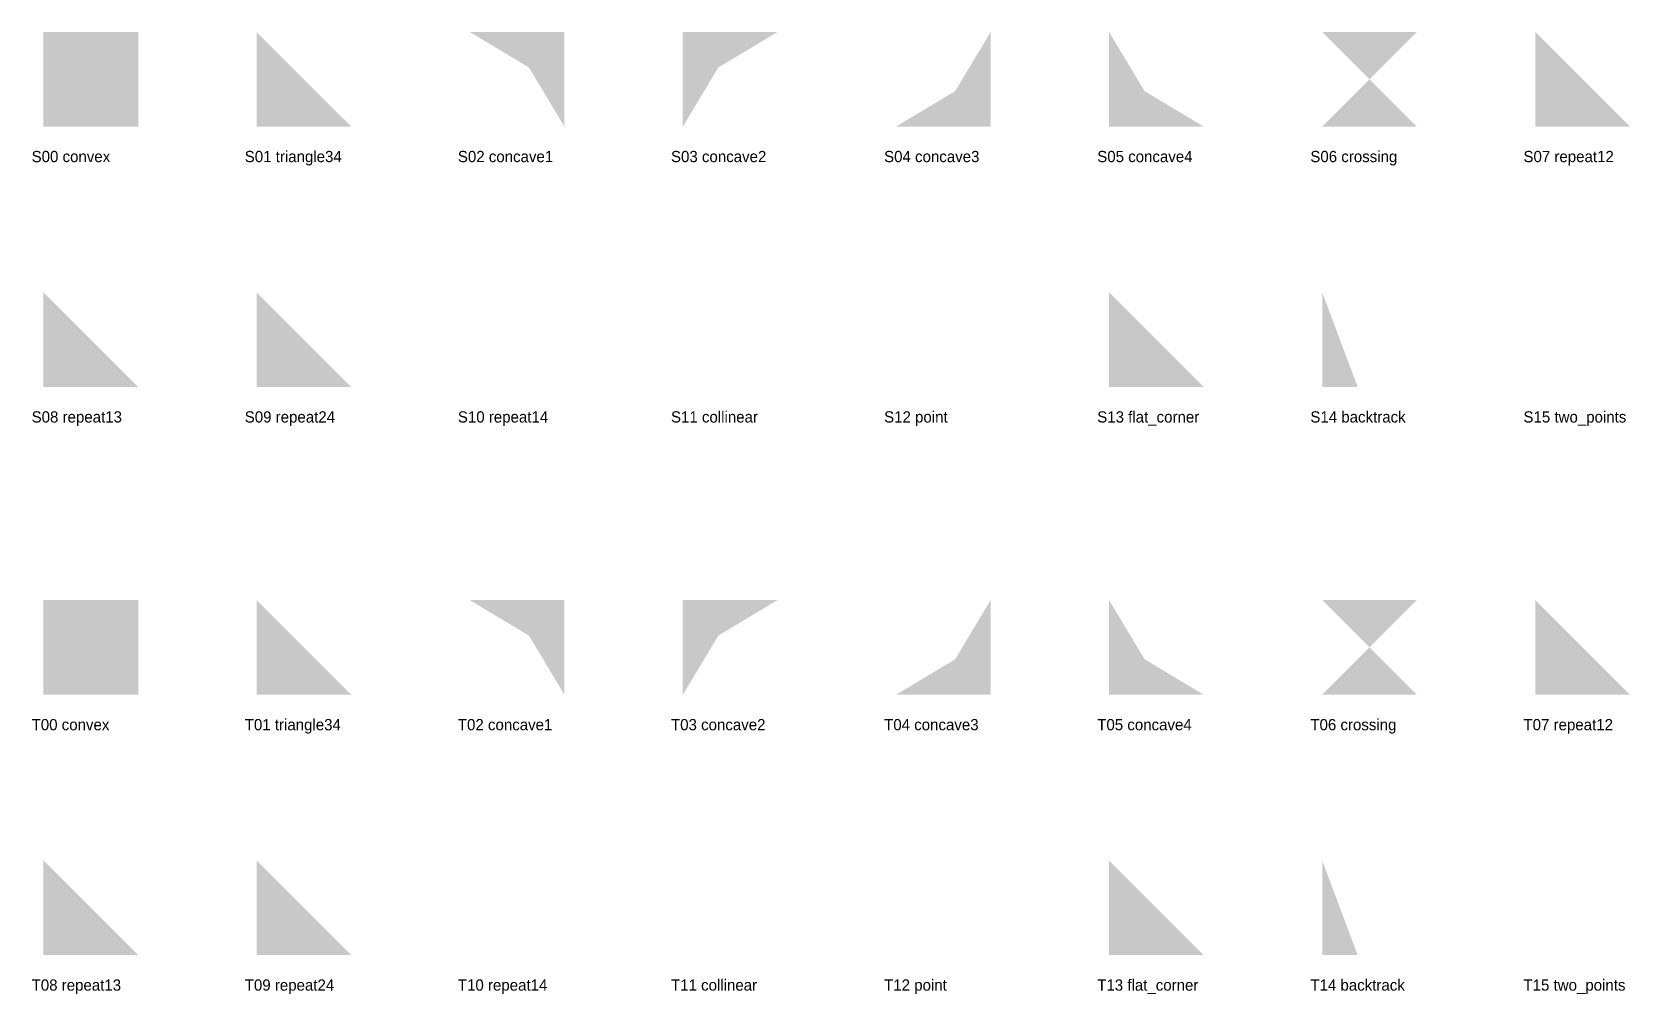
# Model space of a CAD drawing. Extents: x -1 to 134, y -73 to 8.
import ezdxf

# ---------------------------------------------------------------- set-up
doc = ezdxf.new("R2010")
doc.units = 0

msp = doc.modelspace()

# ---------------------------------------------------------------- linework, layer by layer
at = {"color": 2}
for points in [[(0, 0), (8, 0), (0, 8), (8, 8)], [(18, 0), (26, 0), (18, 8)], [(41, 5), (44, 0), (36, 8), (44, 8)], [(54, 0), (57, 5), (54, 8), (62, 8)], [(72, 0), (80, 0), (77, 3), (80, 8)], [(90, 0), (98, 0), (90, 8), (93, 3)], [(108, 0), (116, 8), (116, 0), (108, 8)], [(126, 0), (126, 0), (126, 8), (134, 0)], [(0, -22), (8, -22), (0, -22), (0, -14)], [(18, -22), (26, -22), (18, -14), (26, -22)], [(36, -22), (44, -22), (36, -14), (36, -22)], [(90, -22), (98, -22), (90, -14), (94, -18)], [(108, -22), (116, -22), (108, -14), (111, -22)], [(76, -18), (76, -18), (76, -18)], [(54, -22), (62, -22), (56, -22), (59, -22)], [(126, -22), (134, -22), (134, -22), (126, -22)]]:
    msp.add_solid(points, dxfattribs=at)
at = {"color": 4}
for points in [[(0, -48), (8, -48), (0, -40), (8, -40)], [(18, -48), (26, -48), (18, -40)], [(41, -43), (44, -48), (36, -40), (44, -40)], [(54, -48), (57, -43), (54, -40), (62, -40)], [(72, -48), (80, -48), (77, -45), (80, -40)], [(90, -48), (98, -48), (90, -40), (93, -45)], [(108, -48), (116, -40), (116, -48), (108, -40)], [(126, -48), (126, -48), (126, -40), (134, -48)], [(0, -70), (8, -70), (0, -70), (0, -62)], [(18, -70), (26, -70), (18, -62), (26, -70)], [(36, -70), (44, -70), (36, -62), (36, -70)], [(90, -70), (98, -70), (90, -62), (94, -66)], [(108, -70), (116, -70), (108, -62), (111, -70)], [(76, -66), (76, -66), (76, -66)], [(54, -70), (62, -70), (56, -70), (59, -70)], [(126, -70), (134, -70), (134, -70), (126, -70)]]:
    msp.add_trace(points, dxfattribs=at)

# ---------------------------------------------------------------- texts
at = {"color": 7}
for s, p in [('S00 convex', (-1, -3)), ('S01 triangle34', (17, -3)), ('S02 concave1', (35, -3)), ('S03 concave2', (53, -3)), ('S04 concave3', (71, -3)), ('S05 concave4', (89, -3)), ('S06 crossing', (107, -3)), ('S07 repeat12', (125, -3)), ('S08 repeat13', (-1, -25)), ('S09 repeat24', (17, -25)), ('S10 repeat14', (35, -25)), ('S11 collinear', (53, -25)), ('S12 point', (71, -25)), ('S13 flat_corner', (89, -25)), ('S14 backtrack', (107, -25)), ('S15 two_points', (125, -25)), ('T00 convex', (-1, -51)), ('T01 triangle34', (17, -51)), ('T02 concave1', (35, -51)), ('T03 concave2', (53, -51)), ('T04 concave3', (71, -51)), ('T05 concave4', (89, -51)), ('T06 crossing', (107, -51)), ('T07 repeat12', (125, -51)), ('T08 repeat13', (-1, -73)), ('T09 repeat24', (17, -73)), ('T10 repeat14', (35, -73)), ('T11 collinear', (53, -73)), ('T12 point', (71, -73)), ('T13 flat_corner', (89, -73)), ('T14 backtrack', (107, -73)), ('T15 two_points', (125, -73))]:
    msp.add_text(s, height=0.95, dxfattribs=at).set_placement(p)

doc.saveas('drawing.dxf')
